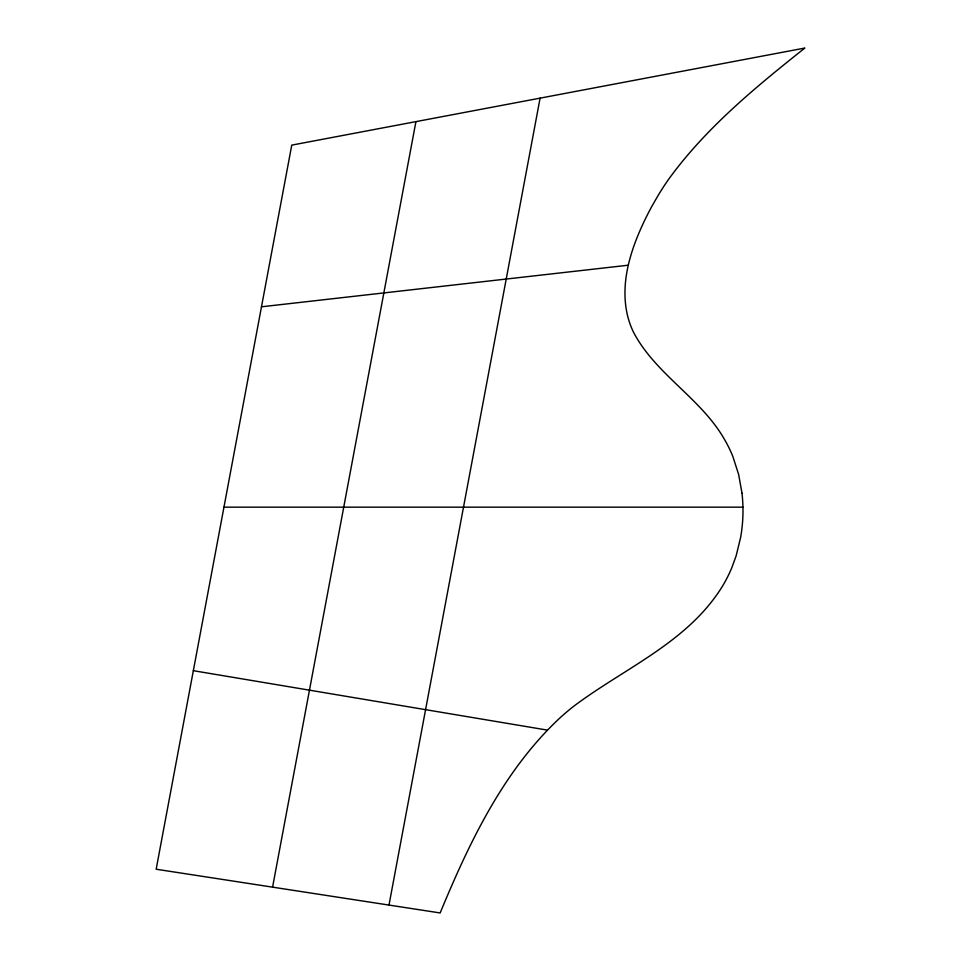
<?xml version="1.0" encoding="UTF-8"?>
<svg xmlns="http://www.w3.org/2000/svg" width="961" height="961" viewBox="0 0 961 961"><rect width="100%" height="100%" fill="white"/><g stroke="black" fill="none" stroke-linecap="round" stroke-linejoin="round"><path stroke-width="1.44" d="M272.576 887.147L415.921 121.639M388.989 905.07L540.094 98.142M261.476 306.799L628.266 265.212M223.961 507.168L742.949 507.168M193.341 670.682L547.398 730.108M742 493.173L738.637 474.47L732.847 456.487A130.119 130.119 0 0 0 724.618 439.645C701.001 398.106 655.39 374.358 633.311 331.845A84.94 84.94 0 0 1 627.209 314.223C620.301 282.87 630.32 250.833 643.606 222.592A306.787 306.787 0 0 1 652.123 205.87L658.345 195.059A277.224 277.224 0 0 1 668.52 179.431C705.782 127.981 755.43 87.295 804.837 48.05L291.76 145.123L156.162 869.224L440.15 912.95C469.304 842.533 503.204 771.082 559.626 718.191A250.34 250.34 0 0 1 573.573 706.359C624.83 667.739 689.349 641.768 723.549 584.396A139.033 139.033 0 0 0 731.862 567.603L736.162 555.77L740.643 537.355A153.448 153.448 0 0 0 741.988 493.173"/></g></svg>
